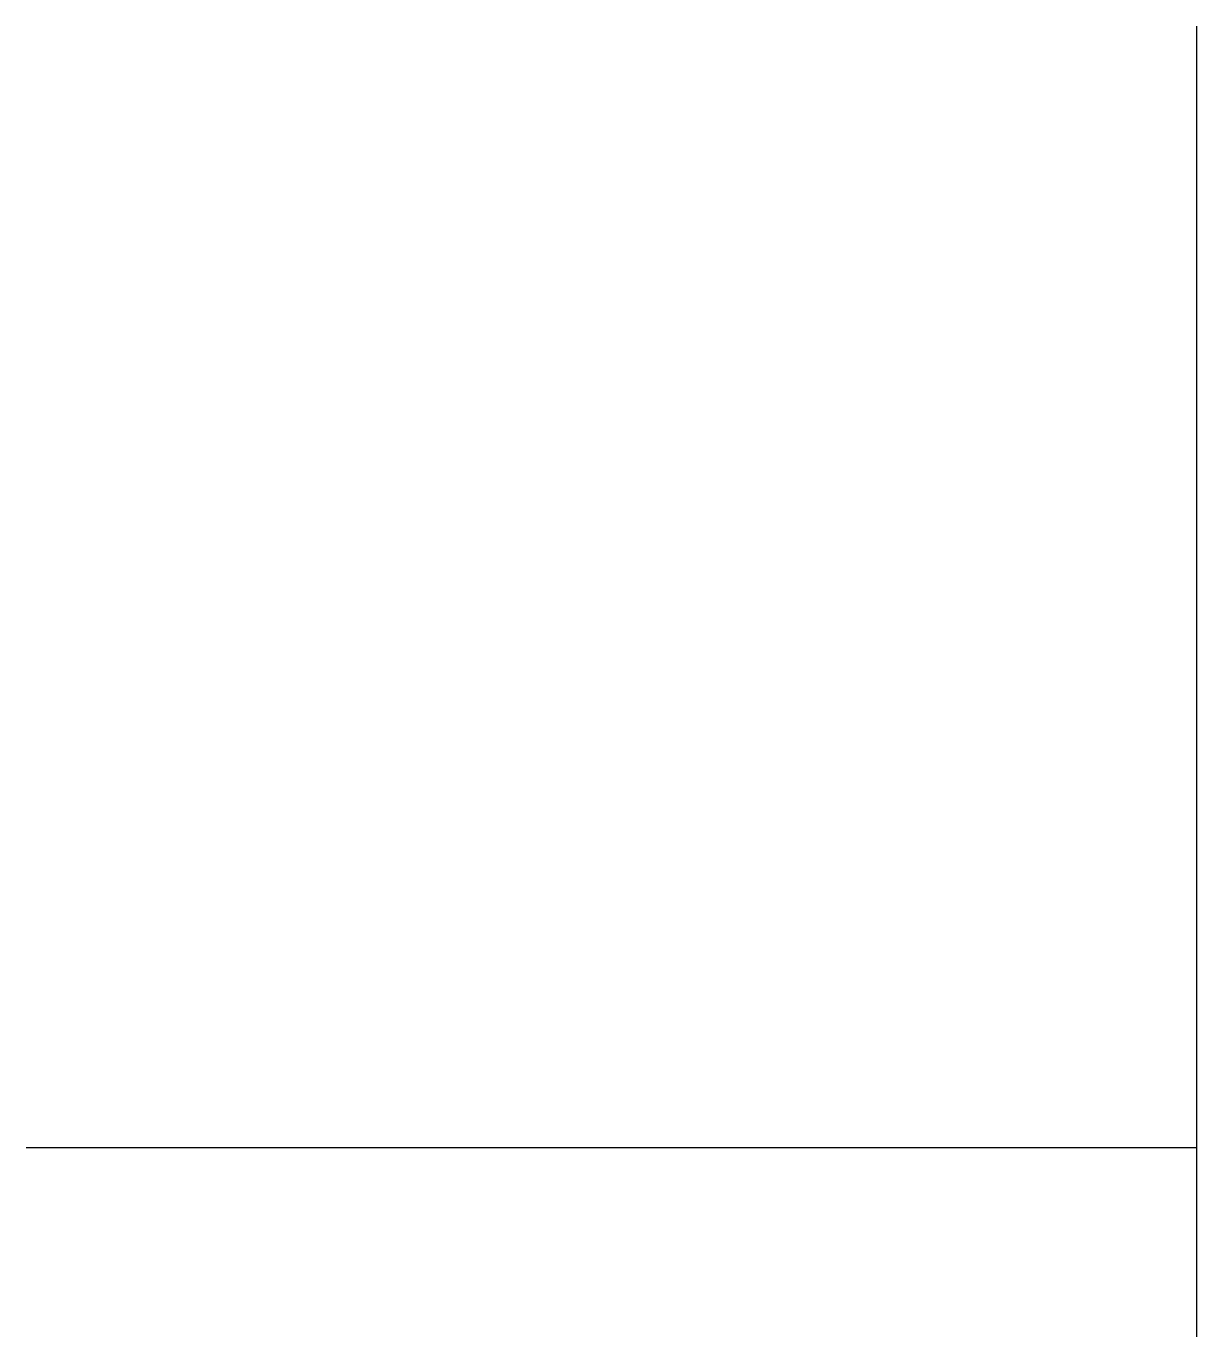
# Model space of a CAD drawing. Extents: x -132 to 0, y -21 to 127.
import ezdxf

# ---------------------------------------------------------------- set-up
doc = ezdxf.new("R2010")
doc.units = 0
doc.layers.get('0').update_dxf_attribs({"linetype": 'CONTINUOUS'})

msp = doc.modelspace()

# ---------------------------------------------------------------- linework, layer by layer
at = {"linetype": 'CONTINUOUS'}
for p, q in [((0, -21.4), (0, 126.66)), ((-132.33, 0), (0, 0))]:
    msp.add_line(p, q, dxfattribs=at)

doc.saveas('drawing.dxf')
